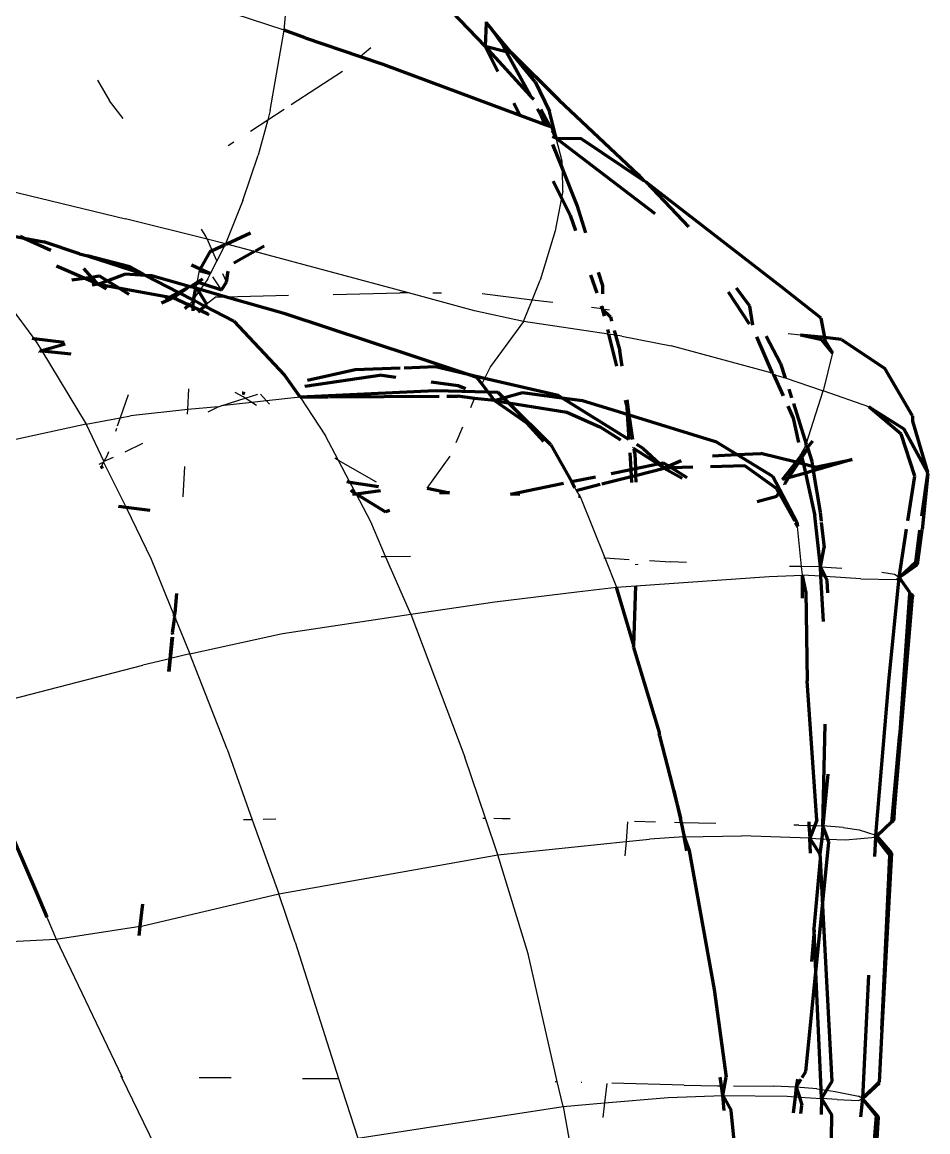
# Model space of a CAD drawing. Header units: millimetres. Extents: x 4307 to 31003, y 2809 to 20009.
# Drawn here: x 7322.3 to 7369.9, y 8796.9 to 8855.2 of the extents above; entities that cross this region are included whole.
import ezdxf

# ---------------------------------------------------------------- set-up
doc = ezdxf.new("R2010")
doc.units = ezdxf.units.MM
doc.layers.add('ProfileEdges', color=7, linetype='Continuous')

msp = doc.modelspace()

# ---------------------------------------------------------------- linework, layer by layer
for p, q in [((7336.091, 8854.742), (7336.446, 8858.396)), ((7336.091, 8854.742), (7328.55, 8857.21)), ((7335.364, 8850.53), (7336.091, 8854.742)), ((7340.085, 8853.354), (7340.646, 8853.829)), ((7326.293, 8852.107), (7326.922, 8851.029)), ((7336.463, 8850.83), (7339.148, 8852.577)), ((7327.638, 8850.097), (7326.922, 8851.029)), ((7335.23, 8850.028), (7336.099, 8850.594)), ((7335.364, 8850.53), (7335.23, 8850.028)), ((7334.323, 8849.438), (7335.23, 8850.028)), ((7335.23, 8850.028), (7334.737, 8848.181)), ((7333.16, 8848.681), (7333.454, 8848.872)), ((7350.69, 8847.86), (7350.372, 8849.071)), ((7333.931, 8845.797), (7334.737, 8848.181)), ((7350.698, 8847.442), (7350.69, 8847.86)), ((7350.721, 8846.284), (7350.698, 8847.442)), ((7319.845, 8846.75), (7327.766, 8844.837)), ((7350.721, 8846.284), (7350.652, 8845.933)), ((7333.931, 8845.797), (7333.019, 8843.521)), ((7350.652, 8845.933), (7350.309, 8844.208)), ((7332.047, 8843.765), (7327.766, 8844.837)), ((7331.739, 8844.291), (7331.99, 8843.891)), ((7350.309, 8844.208), (7349.531, 8841.616)), ((7331.99, 8843.891), (7332.047, 8843.765)), ((7333.019, 8843.521), (7332.047, 8843.765)), ((7332.047, 8843.765), (7332.321, 8843.156)), ((7332.561, 8842.622), (7332.99, 8843.464)), ((7332.99, 8843.464), (7333.019, 8843.521)), ((7333.079, 8843.505), (7333.019, 8843.521)), ((7334.533, 8843.115), (7333.079, 8843.505)), ((7332.321, 8843.156), (7332.561, 8842.622)), ((7342.611, 8840.949), (7334.533, 8843.115)), ((7332.223, 8841.964), (7332.561, 8842.622)), ((7331.633, 8842.122), (7331.513, 8841.497)), ((7332.089, 8841.695), (7331.887, 8841.411)), ((7332.089, 8841.695), (7332.223, 8841.964)), ((7332.802, 8841.108), (7332.343, 8841.787)), ((7332.853, 8841.972), (7333.059, 8841.516)), ((7349.108, 8840.575), (7349.531, 8841.616)), ((7331.606, 8841.015), (7331.352, 8840.657)), ((7331.499, 8841.423), (7331.464, 8841.24)), ((7331.513, 8841.497), (7331.499, 8841.423)), ((7331.684, 8841.125), (7331.606, 8841.015)), ((7331.887, 8841.411), (7331.684, 8841.125)), ((7331.337, 8840.58), (7331.147, 8840.369)), ((7332.53, 8840.739), (7332.023, 8840.353)), ((7332.53, 8840.739), (7332.993, 8840.749)), ((7332.993, 8840.749), (7336.313, 8840.823)), ((7338.658, 8840.874), (7342.165, 8840.952)), ((7342.611, 8840.949), (7342.165, 8840.952)), ((7346.089, 8840.016), (7342.611, 8840.949)), ((7344.35, 8840.937), (7343.889, 8840.94)), ((7349.108, 8840.575), (7346.483, 8840.903)), ((7348.649, 8839.446), (7349.108, 8840.575)), ((7350.199, 8840.438), (7349.108, 8840.575)), ((7321.716, 8840.234), (7322.947, 8838.559)), ((7348.649, 8839.446), (7346.089, 8840.016)), ((7352.786, 8840.114), (7352.215, 8840.186)), ((7352.786, 8840.114), (7353.176, 8840.06)), ((7348.649, 8839.446), (7346.919, 8837.087)), ((7353.121, 8838.781), (7348.649, 8839.446)), ((7353.484, 8838.727), (7353.121, 8838.781)), ((7353.81, 8838.678), (7353.484, 8838.727)), ((7363.195, 8838.734), (7362.537, 8838.805)), ((7322.947, 8838.559), (7323.12, 8838.323)), ((7323.12, 8838.323), (7323.372, 8837.906)), ((7353.81, 8838.678), (7356.408, 8838.165)), ((7361.713, 8836.731), (7356.408, 8838.165)), ((7323.372, 8837.906), (7325.698, 8834.054)), ((7364.876, 8837.8), (7364.376, 8835.819)), ((7346.919, 8837.087), (7346.61, 8836.466)), ((7346.61, 8836.466), (7346.466, 8836.175)), ((7361.757, 8836.717), (7361.778, 8836.669)), ((7361.778, 8836.669), (7362.387, 8836.501)), ((7362.387, 8836.501), (7364.376, 8835.819)), ((7331.033, 8834.825), (7331.091, 8835.91)), ((7363.499, 8833.008), (7364.376, 8835.819)), ((7366.773, 8834.969), (7364.376, 8835.819)), ((7327.908, 8835.6), (7327.488, 8834.39)), ((7332.788, 8835.02), (7334.046, 8835.428)), ((7334.391, 8835.198), (7332.788, 8835.02)), ((7333.935, 8835.501), (7333.513, 8835.732)), ((7334.046, 8835.428), (7333.935, 8835.501)), ((7334.046, 8835.428), (7334.715, 8835.644)), ((7334.391, 8835.198), (7334.046, 8835.428)), ((7335.173, 8835.285), (7334.391, 8835.198)), ((7334.64, 8835.034), (7334.391, 8835.198)), ((7334.848, 8835.635), (7335.173, 8835.285)), ((7336.94, 8835.482), (7335.173, 8835.285)), ((7335.173, 8835.285), (7335.327, 8835.12)), ((7336.94, 8835.482), (7338.266, 8833.456)), ((7345.889, 8834.941), (7346.082, 8835.403)), ((7346.095, 8835.431), (7346.082, 8835.403)), ((7331.033, 8834.825), (7328.033, 8834.492)), ((7331.02, 8834.579), (7331.033, 8834.825)), ((7332.63, 8834.969), (7331.033, 8834.825)), ((7332.103, 8834.715), (7332.63, 8834.969)), ((7332.63, 8834.969), (7332.788, 8835.02)), ((7325.698, 8834.054), (7321.008, 8833.041)), ((7325.698, 8834.054), (7327.488, 8834.39)), ((7325.698, 8834.054), (7326.636, 8832.11)), ((7327.488, 8834.39), (7327.336, 8833.954)), ((7327.488, 8834.39), (7328.033, 8834.492)), ((7327.291, 8833.826), (7327.24, 8833.678)), ((7338.948, 8832.162), (7338.266, 8833.456)), ((7345.121, 8833.095), (7345.468, 8833.929)), ((7327.752, 8832.618), (7328.673, 8833.063)), ((7363.227, 8832.506), (7363.479, 8832.945)), ((7326.8, 8832.412), (7326.636, 8832.11)), ((7327.114, 8832.31), (7326.636, 8832.11)), ((7326.869, 8832.612), (7326.8, 8832.412)), ((7338.948, 8832.162), (7338.746, 8832.278)), ((7343.598, 8830.7), (7344.8, 8832.375)), ((7362.998, 8832.108), (7363.227, 8832.506)), ((7326.613, 8832.068), (7326.373, 8831.953)), ((7326.613, 8832.068), (7326.455, 8831.778)), ((7326.636, 8832.11), (7326.613, 8832.068)), ((7326.613, 8832.068), (7327.802, 8829.692)), ((7330.787, 8830.249), (7330.873, 8831.848)), ((7340.942, 8831.015), (7338.948, 8832.162)), ((7339.548, 8831.023), (7338.948, 8832.162)), ((7362.484, 8831.216), (7362.962, 8832.061)), ((7362.366, 8830.927), (7362.484, 8831.216)), ((7339.869, 8830.412), (7339.548, 8831.023)), ((7351.354, 8830.725), (7351.413, 8830.582)), ((7351.413, 8830.582), (7351.584, 8830.338)), ((7362.296, 8830.889), (7362.366, 8830.927)), ((7340.648, 8828.935), (7339.869, 8830.412)), ((7351.584, 8830.338), (7351.635, 8830.271)), ((7351.635, 8830.271), (7352.918, 8827.044)), ((7327.802, 8829.692), (7329.111, 8826.979)), ((7341.42, 8827.126), (7340.648, 8828.935)), ((7363.247, 8826.589), (7363.037, 8828.687)), ((7341.191, 8827.121), (7341.42, 8827.126)), ((7341.42, 8827.126), (7342.723, 8827.134)), ((7342.743, 8824.09), (7341.42, 8827.126)), ((7352.863, 8827.048), (7352.918, 8827.044)), ((7352.918, 8827.044), (7354.208, 8826.961)), ((7352.918, 8827.044), (7353.541, 8825.505)), ((7329.111, 8826.979), (7330.323, 8824.008)), ((7355.273, 8826.9), (7356.369, 8826.842)), ((7357.207, 8826.81), (7356.369, 8826.842)), ((7362.838, 8826.593), (7362.624, 8826.601)), ((7363.247, 8826.589), (7362.838, 8826.593)), ((7364.235, 8826.578), (7363.247, 8826.589)), ((7363.29, 8826.147), (7363.247, 8826.589)), ((7364.235, 8826.578), (7365.358, 8826.499)), ((7354.545, 8825.575), (7361.541, 8826.067)), ((7361.541, 8826.067), (7363.29, 8826.147)), ((7364.263, 8826.082), (7363.29, 8826.147)), ((7364.491, 8826.067), (7364.263, 8826.082)), ((7366.366, 8825.941), (7364.491, 8826.067)), ((7366.366, 8825.941), (7368.196, 8825.914)), ((7368.123, 8826.168), (7367.466, 8826.275)), ((7368.372, 8826.008), (7368.123, 8826.168)), ((7368.196, 8825.914), (7368.372, 8826.008)), ((7351.449, 8825.269), (7353.541, 8825.505)), ((7353.541, 8825.505), (7354.545, 8825.575)), ((7342.743, 8824.09), (7347.151, 8824.744)), ((7347.151, 8824.744), (7351.449, 8825.269)), ((7330.35, 8823.941), (7331.139, 8822.007)), ((7335.998, 8823.069), (7342.743, 8824.09)), ((7342.743, 8824.09), (7345.583, 8816.592)), ((7331.139, 8822.007), (7335.998, 8823.069)), ((7331.139, 8822.007), (7330.131, 8821.762)), ((7333.098, 8817), (7331.139, 8822.007)), ((7321.302, 8819.503), (7328.682, 8821.411)), ((7330.085, 8821.751), (7328.682, 8821.411)), ((7330.131, 8821.762), (7330.085, 8821.751)), ((7333.098, 8817), (7334.418, 8813.305)), ((7346.659, 8813.389), (7345.583, 8816.592)), ((7334.418, 8813.305), (7333.955, 8813.297)), ((7334.418, 8813.305), (7335.806, 8809.422)), ((7335.657, 8813.327), (7334.998, 8813.315)), ((7346.517, 8813.391), (7346.659, 8813.389)), ((7347.307, 8811.463), (7346.659, 8813.389)), ((7347.106, 8813.382), (7347.53, 8813.375)), ((7347.53, 8813.375), (7347.949, 8813.366)), ((7354.118, 8813.192), (7354.037, 8812.162)), ((7354.475, 8813.225), (7355.59, 8813.199)), ((7356.584, 8813.175), (7356.922, 8813.167)), ((7356.922, 8813.167), (7358.754, 8813.123)), ((7363.102, 8813.025), (7362.84, 8813.027)), ((7363.102, 8813.025), (7363.639, 8813.011)), ((7363.639, 8813.011), (7363.948, 8813.003)), ((7363.948, 8813.003), (7364.369, 8812.992)), ((7365.436, 8812.905), (7364.369, 8812.992)), ((7365.436, 8812.905), (7366.268, 8812.771)), ((7366.268, 8812.771), (7367.151, 8812.488)), ((7347.307, 8811.463), (7354.037, 8812.162)), ((7354.037, 8812.162), (7353.977, 8811.408)), ((7354.037, 8812.162), (7355.262, 8812.289)), ((7357.091, 8812.41), (7355.262, 8812.289)), ((7357.091, 8812.41), (7360.101, 8812.456)), ((7363.685, 8812.332), (7360.101, 8812.456)), ((7363.685, 8812.332), (7364.311, 8812.305)), ((7364.311, 8812.305), (7364.625, 8812.292)), ((7364.625, 8812.292), (7365.555, 8812.252)), ((7365.555, 8812.252), (7367.13, 8812.387)), ((7335.806, 8809.422), (7347.307, 8811.463)), ((7348.899, 8806.26), (7347.307, 8811.463)), ((7328.613, 8807.724), (7335.806, 8809.422)), ((7336.672, 8806.878), (7335.806, 8809.422)), ((7323.634, 8808.189), (7324.135, 8807.038)), ((7324.135, 8807.038), (7328.538, 8807.712)), ((7328.538, 8807.712), (7328.613, 8807.724)), ((7320.066, 8806.837), (7324.135, 8807.038)), ((7324.135, 8807.038), (7327.569, 8799.839)), ((7336.672, 8806.878), (7338.952, 8799.724)), ((7350.43, 8799.57), (7348.899, 8806.26)), ((7327.564, 8799.799), (7329.62, 8795.537)), ((7333.305, 8799.757), (7331.629, 8799.767)), ((7337.056, 8799.735), (7338.952, 8799.724)), ((7338.952, 8799.724), (7339.951, 8796.589)), ((7350.324, 8799.573), (7350.43, 8799.57)), ((7350.731, 8798.259), (7350.43, 8799.57)), ((7351.674, 8799.535), (7351.708, 8799.534)), ((7353.03, 8799.465), (7352.906, 8798.448)), ((7357.087, 8799.37), (7353.298, 8799.489)), ((7357.087, 8799.37), (7358.843, 8799.345)), ((7358.843, 8799.345), (7359.045, 8799.343)), ((7359.045, 8799.343), (7359.121, 8799.342)), ((7359.672, 8799.338), (7361.769, 8799.323)), ((7362.973, 8799.272), (7361.769, 8799.323)), ((7364.05, 8799.176), (7362.973, 8799.272)), ((7364.05, 8799.176), (7364.278, 8799.146)), ((7364.278, 8799.146), (7364.559, 8799.109)), ((7364.559, 8799.109), (7365.006, 8799.05)), ((7352.906, 8798.448), (7356.246, 8798.738)), ((7356.246, 8798.738), (7359.114, 8798.84)), ((7359.114, 8798.84), (7362.5, 8798.795)), ((7362.5, 8798.795), (7362.912, 8798.768)), ((7362.912, 8798.768), (7363.136, 8798.753)), ((7363.136, 8798.753), (7364.299, 8798.678)), ((7365.111, 8798.618), (7364.299, 8798.678)), ((7365.006, 8799.05), (7366.244, 8798.796)), ((7365.111, 8798.618), (7366.24, 8798.577)), ((7366.24, 8798.577), (7366.44, 8798.679)), ((7366.44, 8798.679), (7366.244, 8798.796)), ((7339.951, 8796.589), (7350.731, 8798.259)), ((7350.731, 8798.259), (7352.906, 8798.448)), ((7350.731, 8798.259), (7351.717, 8792.833)), ((7352.906, 8798.448), (7352.813, 8797.687))]:
    msp.add_line(p, q)
at = {"layer": 'ProfileEdges', "lineweight": 211}
for p, q in [((7346.64, 8853.898), (7344.91, 8855.691)), ((7346.687, 8855.129), (7346.64, 8853.898)), ((7346.689, 8855.181), (7346.687, 8855.129)), ((7346.687, 8855.129), (7346.99, 8854.768)), ((7337.19, 8854.327), (7336.091, 8854.742)), ((7348.011, 8853.56), (7346.99, 8854.768)), ((7346.99, 8854.768), (7347.551, 8853.977)), ((7337.19, 8854.327), (7340.085, 8853.354)), ((7346.64, 8853.898), (7347.311, 8852.567)), ((7346.64, 8853.898), (7347.744, 8853.626)), ((7349.021, 8851.298), (7346.64, 8853.898)), ((7347.744, 8853.626), (7347.551, 8853.977)), ((7340.085, 8853.354), (7341.27, 8852.945)), ((7347.744, 8853.626), (7348.011, 8853.56)), ((7349.021, 8851.298), (7347.744, 8853.626)), ((7348.011, 8853.56), (7350.525, 8851.055)), ((7349.271, 8852.019), (7348.011, 8853.56)), ((7341.27, 8852.945), (7348.464, 8850.276)), ((7349.271, 8852.019), (7350.015, 8850.473)), ((7349.075, 8851.201), (7349.021, 8851.298)), ((7349.199, 8851.105), (7349.075, 8851.201)), ((7350.525, 8851.055), (7354.667, 8847.157)), ((7348.15, 8850.901), (7348.464, 8850.276)), ((7349.573, 8850.293), (7349.397, 8850.615)), ((7350.035, 8849.693), (7349.556, 8850.578)), ((7350.372, 8849.071), (7350.015, 8850.473)), ((7348.464, 8850.276), (7349.771, 8849.791)), ((7349.573, 8850.293), (7349.771, 8849.791)), ((7349.771, 8849.791), (7350.035, 8849.693)), ((7350.035, 8849.693), (7350.15, 8849.65)), ((7350.15, 8849.65), (7350.372, 8849.071)), ((7350.372, 8849.071), (7350.157, 8849.468)), ((7350.372, 8849.071), (7350.169, 8849.156)), ((7350.184, 8848.744), (7350.698, 8847.442)), ((7350.372, 8849.071), (7355.545, 8845.118)), ((7350.372, 8849.071), (7351.657, 8849.05)), ((7354.977, 8846.836), (7351.657, 8849.05)), ((7350.698, 8847.442), (7351.446, 8845.546)), ((7354.667, 8847.157), (7354.977, 8846.836)), ((7355.101, 8846.753), (7354.977, 8846.836)), ((7350.209, 8846.811), (7350.652, 8845.933)), ((7362.207, 8841.248), (7355.101, 8846.753)), ((7355.101, 8846.753), (7357.306, 8844.42)), ((7350.652, 8845.933), (7351.103, 8845.036)), ((7351.446, 8845.546), (7351.912, 8844.106)), ((7318.198, 8844.633), (7322.453, 8843.823)), ((7351.103, 8845.036), (7351.383, 8844.219)), ((7322.233, 8843.923), (7322.453, 8843.823)), ((7334.331, 8844.082), (7333.079, 8843.505)), ((7322.453, 8843.823), (7323.843, 8843.192)), ((7322.453, 8843.823), (7323.481, 8843.627)), ((7325.353, 8842.998), (7323.481, 8843.627)), ((7332.99, 8843.464), (7332.321, 8843.156)), ((7333.079, 8843.505), (7333.035, 8843.485)), ((7335.049, 8843.404), (7334.591, 8843.148)), ((7325.353, 8842.998), (7325.776, 8842.888)), ((7325.776, 8842.888), (7328.632, 8841.969)), ((7327.991, 8842.314), (7325.776, 8842.888)), ((7332.198, 8843.099), (7331.684, 8842.21)), ((7332.321, 8843.156), (7332.198, 8843.099)), ((7334.533, 8843.115), (7333.444, 8842.506)), ((7325.592, 8841.722), (7324.136, 8842.346)), ((7325.983, 8841.778), (7325.571, 8842.226)), ((7327.991, 8842.314), (7328.632, 8841.969)), ((7331.235, 8842.416), (7331.684, 8842.21)), ((7331.684, 8842.21), (7331.633, 8842.122)), ((7331.684, 8842.21), (7332.223, 8841.964)), ((7324.956, 8841.63), (7325.592, 8841.722)), ((7325.592, 8841.722), (7325.983, 8841.778)), ((7326.324, 8841.407), (7325.592, 8841.722)), ((7325.983, 8841.778), (7326.392, 8841.837)), ((7326.324, 8841.407), (7325.983, 8841.778)), ((7326.798, 8841.585), (7326.392, 8841.837)), ((7326.798, 8841.585), (7327.737, 8841.936)), ((7328.822, 8841.871), (7327.737, 8841.936)), ((7328.632, 8841.969), (7328.822, 8841.871)), ((7329.154, 8841.85), (7328.822, 8841.871)), ((7328.822, 8841.871), (7330.541, 8840.976)), ((7331.106, 8841.291), (7329.154, 8841.85)), ((7331.513, 8841.497), (7331.83, 8841.694)), ((7331.633, 8842.122), (7332.223, 8841.964)), ((7333.059, 8841.516), (7333.159, 8842.084)), ((7352.174, 8841.903), (7352.496, 8840.962)), ((7352.578, 8842.046), (7352.806, 8841.34)), ((7326.324, 8841.407), (7326.018, 8841.359)), ((7326.324, 8841.407), (7326.798, 8841.585)), ((7326.324, 8841.407), (7326.75, 8841.172)), ((7326.324, 8841.407), (7327.397, 8841.213)), ((7327.397, 8841.213), (7326.798, 8841.585)), ((7327.961, 8840.862), (7327.397, 8841.213)), ((7327.397, 8841.213), (7330.09, 8840.725)), ((7330.541, 8840.976), (7331.106, 8841.291)), ((7330.613, 8840.938), (7330.94, 8841.141)), ((7330.94, 8841.141), (7331.106, 8841.291)), ((7331.157, 8841.276), (7331.106, 8841.291)), ((7331.157, 8841.276), (7331.513, 8841.497)), ((7331.189, 8841.267), (7331.157, 8841.276)), ((7331.189, 8841.267), (7331.499, 8841.423)), ((7331.455, 8841.191), (7331.189, 8841.267)), ((7331.352, 8840.657), (7331.455, 8841.191)), ((7331.464, 8841.24), (7331.455, 8841.191)), ((7331.455, 8841.191), (7331.504, 8841.176)), ((7331.499, 8841.423), (7331.64, 8841.493)), ((7331.504, 8841.176), (7331.606, 8841.015)), ((7331.684, 8841.125), (7331.504, 8841.176)), ((7331.606, 8841.015), (7332.023, 8840.353)), ((7331.64, 8841.493), (7331.887, 8841.411)), ((7332.993, 8840.749), (7331.684, 8841.125)), ((7331.887, 8841.411), (7332.802, 8841.108)), ((7332.802, 8841.108), (7333.059, 8841.516)), ((7352.806, 8841.34), (7352.799, 8840.907)), ((7360.537, 8840.252), (7359.842, 8841.203)), ((7364.273, 8839.617), (7362.207, 8841.248)), ((7329.661, 8840.428), (7330.123, 8840.634)), ((7329.874, 8840.604), (7330.09, 8840.725)), ((7330.09, 8840.725), (7330.541, 8840.976)), ((7330.09, 8840.725), (7330.576, 8840.958)), ((7330.09, 8840.725), (7330.229, 8840.7)), ((7330.123, 8840.634), (7330.229, 8840.7)), ((7330.229, 8840.7), (7330.265, 8840.693)), ((7330.265, 8840.693), (7330.613, 8840.938)), ((7331.084, 8840.31), (7330.265, 8840.693)), ((7330.541, 8840.976), (7330.576, 8840.958)), ((7330.576, 8840.958), (7330.613, 8840.938)), ((7330.613, 8840.938), (7331.298, 8840.582)), ((7331.298, 8840.582), (7331.337, 8840.58)), ((7331.319, 8840.2), (7331.337, 8840.58)), ((7331.352, 8840.657), (7331.337, 8840.58)), ((7331.337, 8840.58), (7331.921, 8840.257)), ((7336.15, 8839.844), (7332.993, 8840.749)), ((7360.523, 8839.304), (7359.41, 8840.98)), ((7331.084, 8840.31), (7330.877, 8840.118)), ((7331.147, 8840.369), (7331.084, 8840.31)), ((7331.319, 8840.2), (7331.084, 8840.31)), ((7331.31, 8840.007), (7331.319, 8840.2)), ((7331.681, 8840.03), (7331.319, 8840.2)), ((7331.681, 8840.03), (7331.582, 8839.938)), ((7331.921, 8840.257), (7331.681, 8840.03)), ((7332.089, 8839.839), (7331.681, 8840.03)), ((7332.023, 8840.353), (7331.921, 8840.257)), ((7331.921, 8840.257), (7333.454, 8839.46)), ((7352.733, 8840.271), (7352.786, 8840.114)), ((7352.788, 8840.245), (7352.786, 8840.114)), ((7352.786, 8840.114), (7353.22, 8839.688)), ((7352.786, 8840.114), (7352.881, 8839.736)), ((7360.684, 8839.264), (7360.537, 8840.252)), ((7332.089, 8839.839), (7332.148, 8839.793)), ((7333.454, 8839.46), (7336.109, 8836.629)), ((7342.922, 8837.605), (7336.15, 8839.844)), ((7353.22, 8839.688), (7353.281, 8839.466)), ((7364.464, 8838.603), (7364.273, 8839.617)), ((7353.059, 8839.028), (7353.108, 8838.832)), ((7353.121, 8838.781), (7353.54, 8837.112)), ((7353.417, 8838.97), (7353.484, 8838.727)), ((7353.484, 8838.727), (7353.705, 8837.917)), ((7364.308, 8838.486), (7363.195, 8838.734)), ((7364.464, 8838.603), (7363.195, 8838.734)), ((7322.86, 8838.569), (7322.947, 8838.559)), ((7322.947, 8838.559), (7324.53, 8838.364)), ((7324.593, 8838.258), (7323.372, 8837.906)), ((7360.886, 8838.642), (7361.713, 8836.731)), ((7361.393, 8838.68), (7362.15, 8837.247)), ((7364.876, 8837.8), (7364.308, 8838.486)), ((7364.504, 8838.392), (7364.464, 8838.603)), ((7365.345, 8838.512), (7364.464, 8838.603)), ((7364.504, 8838.392), (7364.876, 8837.8)), ((7365.345, 8838.512), (7367.628, 8836.984)), ((7323.238, 8837.914), (7323.261, 8837.874)), ((7323.372, 8837.906), (7323.261, 8837.874)), ((7323.372, 8837.906), (7324.892, 8837.758)), ((7345.749, 8836.665), (7342.922, 8837.605)), ((7353.825, 8837.111), (7353.705, 8837.917)), ((7342.179, 8836.994), (7339.826, 8836.905)), ((7344.03, 8837.063), (7342.384, 8837.001)), ((7345.749, 8836.665), (7344.03, 8837.063)), ((7362.15, 8837.247), (7362.387, 8836.501)), ((7369.066, 8834.498), (7367.628, 8836.984)), ((7336.109, 8836.629), (7336.94, 8835.482)), ((7341.211, 8836.637), (7337.179, 8836.031)), ((7339.826, 8836.905), (7337.318, 8836.35)), ((7341.211, 8836.637), (7341.95, 8836.535)), ((7346.206, 8836.513), (7345.749, 8836.665)), ((7346.61, 8836.466), (7345.749, 8836.665)), ((7346.466, 8836.175), (7346.206, 8836.513)), ((7350.478, 8835.571), (7346.61, 8836.466)), ((7361.713, 8836.731), (7361.757, 8836.717)), ((7361.778, 8836.669), (7362.285, 8835.548)), ((7344.011, 8835.818), (7336.94, 8835.482)), ((7343.814, 8836.279), (7345.225, 8836.085)), ((7346.803, 8835.737), (7344.011, 8835.818)), ((7345.225, 8836.085), (7345.607, 8835.93)), ((7346.803, 8835.737), (7346.466, 8836.175)), ((7362.578, 8835.902), (7362.725, 8835.439)), ((7333.892, 8835.705), (7333.927, 8835.702)), ((7333.927, 8835.702), (7334.034, 8835.652)), ((7336.94, 8835.482), (7338.423, 8835.491)), ((7338.474, 8835.492), (7344.234, 8835.529)), ((7344.624, 8835.531), (7345.2, 8835.535)), ((7346.082, 8835.403), (7345.2, 8835.535)), ((7347.132, 8835.309), (7346.082, 8835.403)), ((7347.33, 8835.722), (7346.803, 8835.737)), ((7347.132, 8835.309), (7346.803, 8835.737)), ((7347.132, 8835.309), (7347.609, 8835.445)), ((7347.132, 8835.309), (7348.852, 8834.123)), ((7347.132, 8835.309), (7347.866, 8835.19)), ((7347.609, 8835.445), (7347.33, 8835.722)), ((7347.609, 8835.445), (7348.598, 8835.725)), ((7347.866, 8835.19), (7347.609, 8835.445)), ((7347.866, 8835.19), (7350.927, 8834.691)), ((7350.089, 8832.981), (7347.866, 8835.19)), ((7348.598, 8835.725), (7350.669, 8835.451)), ((7350.669, 8835.451), (7350.478, 8835.571)), ((7350.669, 8835.451), (7351.755, 8835.308)), ((7354.184, 8833.249), (7350.669, 8835.451)), ((7351.755, 8835.308), (7354.099, 8834.583)), ((7353.991, 8835.317), (7354.073, 8834.99)), ((7354.204, 8834.551), (7354.087, 8835.339)), ((7350.927, 8834.691), (7352.663, 8833.926)), ((7354.073, 8834.99), (7354.099, 8834.583)), ((7362.529, 8835.008), (7362.813, 8834.38)), ((7362.817, 8835.151), (7363.499, 8833.008)), ((7368.473, 8833.537), (7366.773, 8834.969)), ((7366.773, 8834.969), (7368.611, 8833.818)), ((7349.716, 8833.155), (7348.852, 8834.123)), ((7354.099, 8834.583), (7354.184, 8833.249)), ((7354.099, 8834.583), (7354.204, 8834.551)), ((7354.395, 8833.262), (7354.204, 8834.551)), ((7354.204, 8834.551), (7358.729, 8833.152)), ((7362.813, 8834.38), (7363.096, 8833.098)), ((7369.066, 8834.498), (7369.066, 8834.211)), ((7369.066, 8834.211), (7369.862, 8831.546)), ((7353.758, 8833.223), (7352.663, 8833.926)), ((7369.196, 8831.336), (7368.473, 8833.537)), ((7368.611, 8833.818), (7369.862, 8831.546)), ((7350.089, 8832.981), (7351.174, 8831.046)), ((7354.939, 8832.783), (7354.608, 8832.99)), ((7359.859, 8832.465), (7358.729, 8833.152)), ((7363.479, 8832.945), (7363.499, 8833.008)), ((7363.479, 8832.945), (7363.556, 8832.83)), ((7363.556, 8832.83), (7363.837, 8833.193)), ((7354.228, 8832.564), (7354.284, 8831.687)), ((7354.43, 8832.791), (7354.46, 8832.824)), ((7354.469, 8832.766), (7354.43, 8832.791)), ((7355.697, 8831.978), (7354.469, 8832.766)), ((7354.505, 8832.526), (7354.469, 8832.766)), ((7354.505, 8832.526), (7354.525, 8831.736)), ((7354.939, 8832.783), (7355.785, 8831.996)), ((7358.579, 8832.404), (7359.859, 8832.465)), ((7359.859, 8832.465), (7361.115, 8832.524)), ((7361.74, 8831.321), (7359.859, 8832.465)), ((7362.962, 8832.061), (7361.115, 8832.524)), ((7362.998, 8832.108), (7363.244, 8832.427)), ((7363.082, 8832.031), (7363.269, 8832.318)), ((7363.227, 8832.506), (7363.244, 8832.427)), ((7363.244, 8832.427), (7363.571, 8832.783)), ((7363.244, 8832.427), (7363.269, 8832.318)), ((7363.269, 8832.318), (7363.571, 8832.783)), ((7363.269, 8832.318), (7363.346, 8831.965)), ((7363.556, 8832.83), (7363.571, 8832.783)), ((7363.571, 8832.783), (7363.782, 8832.12)), ((7326.455, 8831.778), (7326.602, 8831.849)), ((7354.284, 8831.687), (7354.525, 8831.736)), ((7354.525, 8831.736), (7355.697, 8831.978)), ((7354.525, 8831.736), (7354.534, 8831.375)), ((7354.534, 8831.375), (7356.044, 8831.755)), ((7355.697, 8831.978), (7355.785, 8831.996)), ((7356.044, 8831.755), (7355.697, 8831.978)), ((7355.785, 8831.996), (7355.988, 8832.038)), ((7355.785, 8831.996), (7356.044, 8831.755)), ((7356.274, 8831.857), (7355.988, 8832.038)), ((7356.274, 8831.857), (7356.044, 8831.755)), ((7356.419, 8831.765), (7356.044, 8831.755)), ((7356.044, 8831.755), (7356.989, 8831.222)), ((7356.926, 8832.146), (7356.274, 8831.857)), ((7356.419, 8831.765), (7356.274, 8831.857)), ((7357.547, 8831.798), (7356.419, 8831.765)), ((7357.245, 8831.244), (7356.419, 8831.765)), ((7360.276, 8831.876), (7358.462, 8831.824)), ((7361.938, 8830.694), (7360.276, 8831.876)), ((7362.256, 8831.15), (7362.962, 8832.061)), ((7362.569, 8831.24), (7363.082, 8832.031)), ((7362.962, 8832.061), (7362.998, 8832.108)), ((7363.082, 8832.031), (7362.962, 8832.061)), ((7363.346, 8831.965), (7363.082, 8832.031)), ((7363.346, 8831.965), (7363.45, 8831.496)), ((7363.828, 8831.844), (7363.346, 8831.965)), ((7363.782, 8832.12), (7363.828, 8831.844)), ((7363.828, 8831.844), (7363.866, 8831.616)), ((7363.963, 8831.811), (7363.828, 8831.844)), ((7365.909, 8832.208), (7363.866, 8831.616)), ((7363.963, 8831.811), (7365.909, 8832.208)), ((7351.174, 8831.046), (7352.439, 8831.306)), ((7352.77, 8830.932), (7354.308, 8831.318)), ((7353.254, 8831.474), (7354.284, 8831.687)), ((7354.284, 8831.687), (7354.308, 8831.318)), ((7354.308, 8831.318), (7354.534, 8831.375)), ((7354.308, 8831.318), (7354.328, 8830.994)), ((7354.534, 8831.375), (7354.543, 8831.013)), ((7361.74, 8831.321), (7362.993, 8828.92)), ((7362.484, 8831.216), (7362.256, 8831.15)), ((7362.366, 8830.927), (7362.569, 8831.24)), ((7362.569, 8831.24), (7362.484, 8831.216)), ((7363.45, 8831.496), (7362.569, 8831.24)), ((7363.866, 8831.616), (7363.45, 8831.496)), ((7363.45, 8831.496), (7363.946, 8829.249)), ((7363.866, 8831.616), (7364.229, 8829.444)), ((7368.833, 8828.993), (7369.196, 8831.336)), ((7369.558, 8829.241), (7369.875, 8831.458)), ((7369.875, 8831.458), (7369.581, 8828.518)), ((7369.855, 8831.494), (7369.862, 8831.546)), ((7369.875, 8831.458), (7369.855, 8831.494)), ((7339.391, 8831.048), (7339.548, 8831.023)), ((7339.548, 8831.023), (7341.046, 8830.789)), ((7339.59, 8830.612), (7339.679, 8830.531)), ((7339.679, 8830.531), (7339.869, 8830.412)), ((7339.869, 8830.412), (7341.144, 8830.575)), ((7343.598, 8830.7), (7344.778, 8830.462)), ((7347.975, 8830.386), (7350.75, 8830.958)), ((7351.354, 8830.725), (7351.174, 8831.046)), ((7351.413, 8830.582), (7351.687, 8830.659)), ((7351.687, 8830.659), (7352.671, 8830.907)), ((7361.938, 8830.694), (7362.064, 8830.463)), ((7339.684, 8830.409), (7339.869, 8830.412)), ((7339.869, 8830.412), (7341.405, 8829.458)), ((7344.778, 8830.462), (7344.247, 8830.461)), ((7348.457, 8830.366), (7347.975, 8830.386)), ((7351.635, 8830.271), (7351.545, 8830.26)), ((7360.914, 8830.007), (7361.945, 8830.279)), ((7361.945, 8830.279), (7362.064, 8830.463)), ((7362.064, 8830.463), (7362.876, 8828.981)), ((7327.802, 8829.692), (7327.402, 8829.745)), ((7329.062, 8829.525), (7327.802, 8829.692)), ((7341.624, 8829.528), (7341.405, 8829.458)), ((7364.229, 8829.444), (7364.281, 8828.972)), ((7362.92, 8828.901), (7363.037, 8828.687)), ((7362.993, 8828.92), (7363.037, 8828.687)), ((7364.235, 8826.578), (7363.946, 8829.249)), ((7364.286, 8828.923), (7364.432, 8827.598)), ((7368.372, 8826.008), (7368.765, 8828.549)), ((7369.24, 8826.832), (7369.463, 8828.523)), ((7369.342, 8826.706), (7369.581, 8828.518)), ((7364.235, 8826.578), (7364.432, 8827.598)), ((7354.581, 8826.719), (7354.579, 8826.686)), ((7364.491, 8826.067), (7364.235, 8826.578)), ((7364.263, 8826.082), (7364.235, 8826.578)), ((7368.372, 8826.008), (7369.24, 8826.832)), ((7368.372, 8826.008), (7369.342, 8826.706)), ((7363.294, 8824.935), (7363.29, 8826.147)), ((7363.474, 8825.283), (7363.29, 8826.147)), ((7364.399, 8823.702), (7364.263, 8826.082)), ((7364.592, 8825.866), (7364.491, 8826.067)), ((7367.829, 8820.565), (7368.372, 8826.008)), ((7368.372, 8826.008), (7368.912, 8825.248)), ((7354.438, 8822.448), (7353.541, 8825.505)), ((7354.438, 8822.448), (7354.545, 8825.575)), ((7364.619, 8825.208), (7364.592, 8825.866)), ((7330.371, 8824.148), (7330.452, 8825.18)), ((7363.474, 8825.283), (7363.537, 8820.594)), ((7369.056, 8824.981), (7368.117, 8813.771)), ((7368.909, 8825.202), (7368.401, 8817.882)), ((7369.056, 8824.981), (7368.401, 8817.882)), ((7368.912, 8825.248), (7368.909, 8825.202)), ((7368.909, 8825.202), (7369.087, 8825.092)), ((7369.056, 8824.981), (7368.909, 8825.202)), ((7369.087, 8825.092), (7369.056, 8824.981)), ((7330.323, 8824.008), (7330.371, 8824.148)), ((7330.224, 8823.112), (7330.35, 8823.941)), ((7330.323, 8824.008), (7330.35, 8823.941)), ((7330.258, 8823.027), (7330.224, 8823.112)), ((7330.201, 8822.89), (7330.085, 8821.751)), ((7330.131, 8821.762), (7330.246, 8822.902)), ((7354.434, 8822.341), (7354.438, 8822.448)), ((7354.434, 8822.341), (7355.775, 8817.891)), ((7330.085, 8821.751), (7330.015, 8821.075)), ((7330.063, 8821.087), (7330.131, 8821.762)), ((7364.057, 8813.281), (7363.537, 8820.594)), ((7367.151, 8812.488), (7367.829, 8820.565)), ((7319.135, 8818.651), (7323.105, 8809.429)), ((7364.369, 8812.992), (7364.485, 8818.323)), ((7355.775, 8817.891), (7355.772, 8817.805)), ((7355.802, 8817.703), (7355.772, 8817.805)), ((7368.401, 8817.882), (7368.379, 8817.638)), ((7356.497, 8815.065), (7355.802, 8817.703)), ((7368.379, 8817.638), (7367.968, 8813.176)), ((7368.379, 8817.638), (7368.117, 8813.771)), ((7364.628, 8815.701), (7364.369, 8812.992)), ((7356.547, 8814.838), (7356.497, 8815.065)), ((7356.921, 8813.401), (7356.547, 8814.838)), ((7356.547, 8814.838), (7356.87, 8813.398)), ((7368.117, 8813.771), (7368.085, 8813.309)), ((7356.876, 8813.371), (7356.922, 8813.167)), ((7356.922, 8813.167), (7356.921, 8813.401)), ((7356.922, 8813.167), (7357.091, 8812.41)), ((7363.627, 8813.191), (7363.639, 8813.011)), ((7364.057, 8813.281), (7363.948, 8813.003)), ((7367.968, 8813.176), (7367.192, 8812.442)), ((7368.071, 8813.235), (7367.968, 8813.176)), ((7368.071, 8813.235), (7368.085, 8813.309)), ((7363.639, 8813.011), (7363.685, 8812.332)), ((7363.948, 8813.003), (7363.685, 8812.332)), ((7364.369, 8812.992), (7364.311, 8812.305)), ((7364.625, 8812.292), (7364.369, 8812.992)), ((7367.13, 8812.387), (7367.151, 8812.488)), ((7367.151, 8812.488), (7367.192, 8812.442)), ((7357.233, 8811.679), (7357.091, 8812.41)), ((7357.091, 8812.41), (7357.342, 8811.689)), ((7363.721, 8811.543), (7363.685, 8812.332)), ((7364.207, 8811.518), (7363.685, 8812.332)), ((7364.311, 8812.305), (7364.207, 8811.518)), ((7364.35, 8808.79), (7364.686, 8812.124)), ((7364.686, 8812.124), (7364.625, 8812.292)), ((7367.13, 8812.387), (7367.079, 8811.368)), ((7367.192, 8812.442), (7367.13, 8812.387)), ((7367.13, 8812.387), (7367.874, 8811.422)), ((7367.192, 8812.442), (7367.972, 8811.556)), ((7357.342, 8811.689), (7358.657, 8804.395)), ((7364.207, 8811.518), (7364.221, 8811.251)), ((7367.972, 8811.556), (7367.465, 8802.302)), ((7367.465, 8802.302), (7367.874, 8811.422)), ((7364.221, 8811.251), (7363.898, 8807.592)), ((7364.221, 8811.251), (7364.35, 8808.79)), ((7323.105, 8809.429), (7323.634, 8808.189)), ((7328.538, 8807.712), (7328.677, 8808.897)), ((7364.001, 8805.319), (7364.35, 8808.79)), ((7364.35, 8808.79), (7364.834, 8799.567)), ((7328.481, 8807.225), (7328.538, 8807.712)), ((7363.902, 8807.505), (7363.762, 8805.86)), ((7363.902, 8807.505), (7363.898, 8807.592)), ((7364.001, 8805.319), (7363.902, 8807.505)), ((7363.474, 8800.088), (7364.001, 8805.319)), ((7364.278, 8799.146), (7364.001, 8805.319)), ((7366.766, 8805.157), (7366.44, 8798.679)), ((7358.657, 8804.395), (7359.292, 8799.8)), ((7367.465, 8802.302), (7367.314, 8799.539)), ((7327.564, 8799.799), (7327.569, 8799.839)), ((7359.045, 8799.343), (7358.983, 8799.789)), ((7359.114, 8798.84), (7359.292, 8799.8)), ((7363.027, 8799.697), (7362.973, 8799.272)), ((7362.973, 8799.272), (7363.23, 8799.69)), ((7363.284, 8799.779), (7363.474, 8800.088)), ((7359.114, 8798.84), (7359.045, 8799.343)), ((7362.973, 8799.272), (7362.912, 8798.768)), ((7362.973, 8799.272), (7363.136, 8798.753)), ((7364.299, 8798.678), (7364.278, 8799.146)), ((7364.559, 8799.109), (7364.299, 8798.678)), ((7364.834, 8799.567), (7364.559, 8799.109)), ((7367.314, 8799.539), (7366.44, 8798.679)), ((7366.44, 8798.679), (7367.34, 8799.491)), ((7367.34, 8799.491), (7367.314, 8799.539)), ((7359.182, 8798.043), (7359.114, 8798.84)), ((7359.114, 8798.84), (7359.55, 8798.055)), ((7362.912, 8798.768), (7362.807, 8797.913)), ((7363.136, 8798.753), (7363.267, 8798.336)), ((7364.299, 8798.678), (7364.282, 8797.833)), ((7364.299, 8798.678), (7364.845, 8797.802)), ((7366.44, 8798.679), (7366.341, 8797.694)), ((7367.278, 8797.732), (7366.44, 8798.679)), ((7367.165, 8797.785), (7366.44, 8798.679)), ((7360.308, 8790.67), (7359.55, 8798.055)), ((7363.215, 8797.891), (7363.267, 8798.336)), ((7364.732, 8790.431), (7364.845, 8797.802)), ((7367.165, 8797.785), (7366.883, 8794.398)), ((7366.987, 8793.107), (7367.289, 8797.691)), ((7367.278, 8797.732), (7367.289, 8797.691))]:
    msp.add_line(p, q, dxfattribs=at)

doc.saveas('drawing.dxf')
